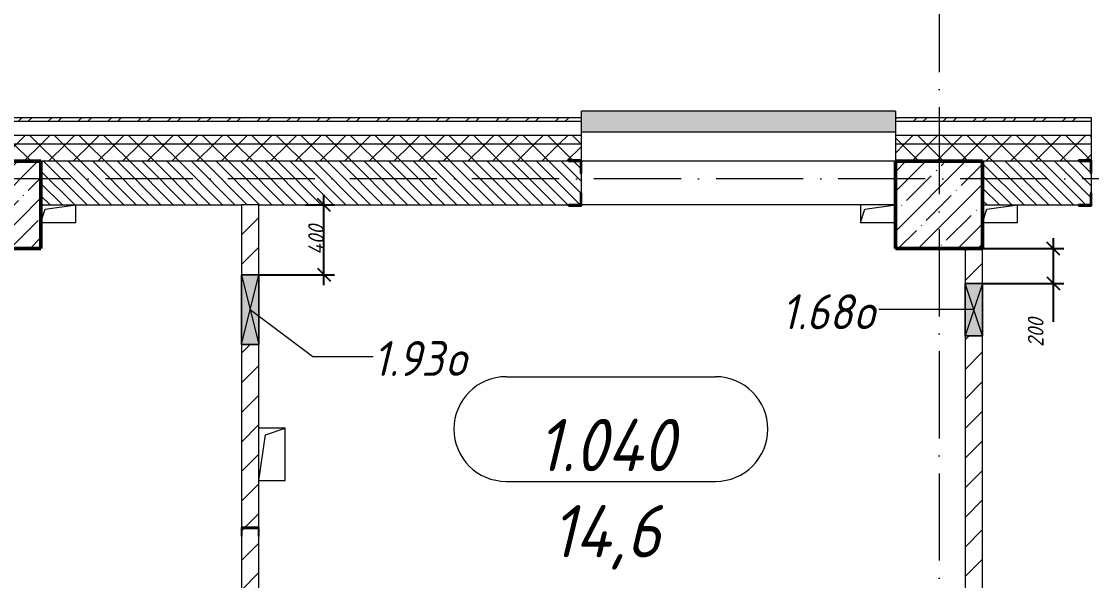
# Model space of a CAD drawing. Header units: millimetres. Extents: x -606178 to 312196, y -19338 to 632709.
# Drawn here: x -347943 to -341806, y 535071 to 538277 of the extents above; entities that cross this region are included whole.
import ezdxf

# ---------------------------------------------------------------- set-up
doc = ezdxf.new("R2010")
doc.units = ezdxf.units.MM
doc.linetypes.add('50_200_ШТРИХ_1Т_ш5_п1_п1_', pattern=[700, 500, -100, 0, -100])
for name, color, linetype, lineweight in [('A-____-____-DIMS', 7, 'Continuous', 9), ('A-DETL-GENF-OTLN', 7, 'Continuous', 9), ('A-GENM-____-MCUT', 7, 'Continuous', 25), ('A-GENM-____-OTLN', 7, 'Continuous', 9), ('A-GENM-____-OTLN-1', 7, 'Continuous', 25), ('A-GLAZ-____-IDEN', 7, 'Continuous', 9), ('A-GLAZ-____-OTLN', 7, 'Continuous', 9), ('A-WALL-____-MCUT', 7, 'Continuous', 13), ('A-WALL-____-MCUT-1', 7, 'Continuous', 9), ('A-WALL-____-OTLN', 7, 'Continuous', 9), ('A-WALL-____-PATT-1', 7, 'Continuous', 9), ('A-WALL-FNSH-MCUT-1', 7, 'Continuous', 9), ('S-COLS-____-MCUT', 7, 'Continuous', 50), ('S-COLS-____-OTLN', 7, 'Continuous', 9), ('S-GRID-____-OTLN-1', 7, '50_200_ШТРИХ_1Т_ш5_п1_п1_', 9)]:
    doc.layers.add(name, color=color, linetype=linetype, lineweight=lineweight)
doc.layers.add('A-AREA-IDEN-1', color=7, linetype='Continuous', lineweight=9, true_color=0x000000)
doc.layers.add('A-GLAZ-____-OTLN-1', color=7, linetype='Continuous', lineweight=9, true_color=0xc0c0c0)
doc.styles.add('ISOCPEUR_I', font='isocpeui.ttf', dxfattribs={"width": 0.9, "height": 2.5})
doc.styles.add('ISOCPEUR_I_11', font='isocpeui.ttf', dxfattribs={"width": 0.9, "height": 200})
doc.styles.add('ISOCPEUR_I_7', font='isocpeui.ttf', dxfattribs={"width": 0.9, "height": 90})
doc.dimstyles.new('ISO-1_8_0_9К_СРЕДНИЙ_Кладочные_1', dxfattribs={"dimscale": 304.8, "dimtxt": 89.638306, "dimasz": 0.246063, "dimexe": 0.19685, "dimexo": 0, "dimgap": 0, "dimtad": 1, "dimdec": 3, "dimrnd": 0.001, "dimdsep": 46, "dimtxsty": 'ISOCPEUR_I_7', "dimblk1": 'OBLIQUE', "dimblk2": 'OBLIQUE', "dimsah": 1, "dimcen": 0.09, "dimdle": 0.19685, "dimazin": 0, "dimtfac": 1, "dimtdec": 4, "dimtix": 1, "dimtmove": 0, "dimatfit": 3, "dimfxl": 1, "dimtvp": 1, "dimtolj": 1, "dimtzin": 0, "dimarcsym": 2})
doc.dimstyles.new('ISO-1_8_0_9К_СРЕДНИЙ_Кладочные_2', dxfattribs={"dimscale": 304.8, "dimtxt": 89.638306, "dimasz": 0.246063, "dimexe": 0.19685, "dimexo": 0, "dimgap": 0, "dimtad": 1, "dimdec": 3, "dimrnd": 0.001, "dimdsep": 46, "dimtxsty": 'ISOCPEUR_I_7', "dimblk1": 'OBLIQUE', "dimblk2": 'OBLIQUE', "dimsah": 1, "dimcen": 0.09, "dimdle": 0.19685, "dimazin": 0, "dimtfac": 1, "dimtdec": 4, "dimtix": 1, "dimtmove": 1, "dimatfit": 3, "dimfxl": 1, "dimtvp": 1, "dimtolj": 1, "dimtzin": 0, "dimarcsym": 2})
pattern_1 = [(45, (-425830.77, 451794.26), (-84.85281, 84.85281), [])]
pattern_2 = [(135, (-425830.77, 451794.26), (-35.35534, -35.35534), [])]
pattern_3 = [(45, (-425830.77, 451794.26), (-70.71068, 70.71068), []), (135, (-425830.77, 451794.26), (-70.71068, -70.71068), [])]

# ---------------------------------------------------------------- blocks, each defined once
blk = doc.blocks.new('BSC_Колонна _Прямоугольная - 500х500-V45-АР1_План отверстий 1 этажа в осях 1-64_Ю-ЯЯ')
at = {"layer": 'S-COLS-____-OTLN'}
h = blk.add_hatch(dxfattribs=at)
h.set_pattern_fill('FP_52', color=256, style=0, pattern_type=2)
h.set_pattern_definition([(45, (-83150, -85431.04), (-114.04925, 114.04925), []), (45, (-83035.95, -85431.04), (-114.04925, 114.04925), [201.613, -40.323, 3.353, -36.97])])
h.paths.add_polyline_path([(-250, -250), (250, -250), (250, 250), (-250, 250)], flags=0)
at = {"layer": 'S-COLS-____-MCUT'}
for p, q in [((250, 250), (-250, 250)), ((-250, 250), (-250, -250)), ((250, -250), (250, 250)), ((-250, -250), (250, -250))]:
    blk.add_line(p, q, dxfattribs=at)
blk = doc.blocks.new('BSC_Колонна _Прямоугольная - 500х500-V47-АР1_План отверстий 1 этажа в осях 1-64_Ю-ЯЯ')
at = {"layer": 'S-COLS-____-OTLN'}
h = blk.add_hatch(dxfattribs=at)
h.set_pattern_fill('FP_54', color=256, style=0, pattern_type=2)
h.set_pattern_definition([(45, (-77750, -85431.04), (-114.04925, 114.04925), []), (45, (-77635.95, -85431.04), (-114.04925, 114.04925), [201.613, -40.323, 3.353, -36.97])])
h.paths.add_polyline_path([(-250, -250), (250, -250), (250, 250), (-250, 250)], flags=0)
at = {"layer": 'S-COLS-____-MCUT'}
for p, q in [((250, 250), (-250, 250)), ((-250, 250), (-250, -250)), ((250, -250), (250, 250)), ((-250, -250), (250, -250))]:
    blk.add_line(p, q, dxfattribs=at)
blk = doc.blocks.new('Фахверк_СКБ_Уголок - 250_2700-27497298-АР1_План отверстий 1 этажа в осях 1-64_Ю-ЯЯ')
at = {"layer": 'A-GENM-____-MCUT'}
for p, q in [((200, 181), (125, 181)), ((125, 181), (125, 106)), ((131, 106), (131, 175)), ((131, 175), (200, 175)), ((200, 175), (200, 181)), ((125, 106), (131, 106)), ((131, -6), (125, -6)), ((125, -6), (125, -81)), ((131, -75), (131, -6)), ((125, -81), (200, -81)), ((200, -75), (131, -75)), ((200, -81), (200, -75))]:
    blk.add_line(p, q, dxfattribs=at)
blk = doc.blocks.new('154_Фахверк_СКБ_Швеллер - Тип_100_4010-27736299-АР1_План отверстий 1 этажа в осях 1-64_Ю-ЯЯ')
at = {"layer": 'A-GENM-____-MCUT'}
for p, q in [((175, 50), (125, 50)), ((125, 50), (125, -50)), ((128, 47), (175, 47)), ((128, -47), (128, 47)), ((175, 47), (175, 50)), ((125, -50), (175, -50)), ((175, -47), (128, -47)), ((175, -50), (175, -47))]:
    blk.add_line(p, q, dxfattribs=at)
blk = doc.blocks.new('AR_Отверстие прямоугольное _в плите_ - AR_Отверстие прямоугольное _в плите_-V187-АР1_План отверстий 1 этажа в осях 1-64_Ю-ЯЯ')
at = {"layer": 'A-GENM-____-OTLN'}
for p, q in [((75, 150), (-75, 150)), ((-37.5, 112.5), (75, 150)), ((75, -150), (75, 150)), ((-75, -150), (-37.5, 112.5)), ((-75, -150), (75, -150))]:
    blk.add_line(p, q, dxfattribs=at)
blk = doc.blocks.new('AR_Отверстие прямоугольное _в плите_ - AR_Отверстие прямоугольное _в плите_-V203-АР1_План отверстий 1 этажа в осях 1-64_Ю-ЯЯ')
at = {"layer": 'A-GENM-____-OTLN'}
for p, q in [((-100, -50), (-75, 25)), ((-75, 25), (100, 50)), ((100, -50), (100, 50)), ((-100, -50), (100, -50))]:
    blk.add_line(p, q, dxfattribs=at)
blk = doc.blocks.new('AR_Отверстие прямоугольное _в плите_ - AR_Отверстие прямоугольное _в плите_-V216-АР1_План отверстий 1 этажа в осях 1-64_Ю-ЯЯ')
at = {"layer": 'A-GENM-____-OTLN'}
for p, q in [((-100, -50), (-75, 25)), ((-75, 25), (100, 50)), ((100, -50), (100, 50)), ((-100, -50), (100, -50))]:
    blk.add_line(p, q, dxfattribs=at)
blk = doc.blocks.new('AR_Отверстие прямоугольное _в плите_ - AR_Отверстие прямоугольное _в плите_-30511731-АР1_План отверстий 1 этажа в осях 1-64_Ю-ЯЯ')
at = {"layer": 'A-GENM-____-OTLN'}
for p, q in [((-100, 50), (-100, -50)), ((-100, -50), (-75, 25)), ((-75, 25), (100, 50)), ((-100, -50), (100, -50))]:
    blk.add_line(p, q, dxfattribs=at)
blk = doc.blocks.new('Отлив_СКБ - Отлив витража_120_НВФ-31885689-АР1_План отверстий 1 этажа в осях 1-64_Ю-ЯЯ')
at = {"layer": 'A-GLAZ-____-OTLN-1'}
for points in [[(1800, 2), (1800, 120), (0, 120), (0, 2), (749.6, 2)], [(1800, 0), (1800, 2), (0, 2), (0, 0), (749.6, 0)]]:
    blk.add_hatch(color=256, dxfattribs=at).paths.add_polyline_path(points, flags=0)
at = {"layer": 'A-GLAZ-____-OTLN'}
for p, q in [((0, 83), (0, 120)), ((1800, 120), (0, 120)), ((1800, 120), (1800, 83)), ((0, 2), (1800, 2)), ((1800, 0), (0, 0))]:
    blk.add_line(p, q, dxfattribs=at)
blk = doc.blocks.new('AR_Отверстие прямоугольное _в стене__БезПР - AR_Отверстие прямоугольное _в стене__БезПР-36428025-АР1_План отверстий 1 этажа в осях 1-64_Ю-ЯЯ')
at = {"layer": 'A-GLAZ-____-OTLN'}
blk.add_hatch(color=256, dxfattribs=at).paths.add_polyline_path([(-200, -50), (200, -50), (200, 50), (-200, 50)], flags=0)
at = {"layer": 'A-DETL-GENF-OTLN'}
for p, q in [((-200, -50), (-200, 50)), ((-200, 50), (200, 50)), ((200, 50), (-200, -50)), ((-200, 50), (200, -50)), ((200, 50), (-200, 50)), ((-200, 50), (-200, -50)), ((200, 50), (200, -50)), ((200, -50), (200, 50)), ((200, -50), (-200, -50)), ((-200, -50), (200, -50))]:
    blk.add_line(p, q, dxfattribs=at)
at = {"layer": 'A-GLAZ-____-OTLN'}
blk.add_line((200, 50), (-200, 50), dxfattribs=at)
blk = doc.blocks.new('AR_Отверстие прямоугольное _в стене__БезПР - AR_Отверстие прямоугольное _в стене__БезПР-36429075-АР1_План отверстий 1 этажа в осях 1-64_Ю-ЯЯ')
at = {"layer": 'A-GLAZ-____-OTLN'}
blk.add_hatch(color=256, dxfattribs=at).paths.add_polyline_path([(150, 50), (-150, 50), (-150, -50), (150, -50)], flags=0)
at = {"layer": 'A-DETL-GENF-OTLN'}
for p, q in [((-150, -50), (-150, 50)), ((-150, 50), (150, 50)), ((150, 50), (-150, -50)), ((-150, 50), (150, -50)), ((150, 50), (-150, 50)), ((-150, 50), (-150, -50)), ((150, 50), (150, -50)), ((150, -50), (150, 50)), ((150, -50), (-150, -50)), ((-150, -50), (150, -50))]:
    blk.add_line(p, q, dxfattribs=at)
at = {"layer": 'A-GLAZ-____-OTLN'}
blk.add_line((150, 50), (-150, 50), dxfattribs=at)
blk = doc.blocks.new('_Oblique')
at = {"color": 0, "linetype": 'ByBlock', "lineweight": -2}
blk.add_line((-0.5, -0.5), (0.5, 0.5), dxfattribs=at)
blk = doc.blocks.new('*D4523')
at = {"layer": 'A-____-____-DIMS', "color": 0, "lineweight": -2, "transparency": 16777216}
for p, q in [((-346207.9, 536765.3), (-346207.9, 537285.3)), ((-346314, 537225.3), (-346147.9, 537225.3)), ((-346580.8, 536825.3), (-346147.9, 536825.3))]:
    blk.add_line(p, q, dxfattribs=at)
at = {"layer": 'Defpoints', "color": 0, "transparency": 16777216}
for p in [(-346314, 537225.3), (-346207.9, 537225.3), (-346580.8, 536825.3)]:
    blk.add_point(p, dxfattribs=at)
at = {"layer": 'A-____-____-DIMS', "color": 0, "lineweight": -2, "transparency": 16777216, "xscale": 75, "yscale": 75, "zscale": 75}
for p, rotation in [((-346207.9, 537225.3), 90), ((-346207.9, 536825.3), 270)]:
    blk.add_blockref('_Oblique', p, dxfattribs=dict(at, rotation=rotation))
at = {"layer": 'A-____-____-DIMS', "color": 0, "transparency": 16777216, "insert": (-346252.9, 537025.3), "char_height": 90, "width": 426.127, "attachment_point": 5, "rotation": 90, "style": 'ISOCPEUR_I_7'}
blk.add_mtext('\\A1;400', dxfattribs=at)
blk = doc.blocks.new('*D4520')
at = {"layer": 'A-____-____-DIMS', "color": 0, "lineweight": -2, "transparency": 16777216}
for p, q in [((-342025.4, 537035), (-342025.4, 536775)), ((-342430.8, 536975), (-341965.4, 536975)), ((-342430.8, 536775), (-341965.4, 536775)), ((-342025.4, 536775), (-342025.4, 536555.6))]:
    blk.add_line(p, q, dxfattribs=at)
at = {"layer": 'Defpoints', "color": 0, "transparency": 16777216}
for p in [(-342430.8, 536975), (-342430.8, 536775), (-342025.4, 536775)]:
    blk.add_point(p, dxfattribs=at)
at = {"layer": 'A-____-____-DIMS', "color": 0, "lineweight": -2, "transparency": 16777216, "xscale": 75, "yscale": 75, "zscale": 75}
for p, rotation in [((-342025.4, 536975), 90), ((-342025.4, 536775), 270)]:
    blk.add_blockref('_Oblique', p, dxfattribs=dict(at, rotation=rotation))
at = {"layer": 'A-____-____-DIMS', "color": 0, "transparency": 16777216, "insert": (-342171.5, 536410.8), "char_height": 90, "width": 409.578, "attachment_point": 1, "rotation": 90, "line_spacing_factor": 1.149209, "style": 'ISOCPEUR_I_7'}
blk.add_mtext('\\A1;200', dxfattribs=at)
blk = doc.blocks.new('AAR_СКБ_Марка_помещения_1_5 ммп - Номер _ Площадь-27962135-АИ_План этажа_Стены_1')
at = {"layer": 'A-AREA-IDEN-1'}
for p, q in [((-2.987, 3), (3.013, 3)), ((-2.987, 0), (3.013, 0))]:
    blk.add_line(p, q, dxfattribs=at)
for centre, start, end in [((-2.987, 1.5), 90, 270), ((3.013, 1.5), 270, 90)]:
    blk.add_arc(centre, 1.5, start, end, dxfattribs=at)

msp = doc.modelspace()

# ---------------------------------------------------------------- hatches: boundary and pattern name
at = {"layer": 'A-WALL-____-PATT-1'}
h = msp.add_hatch(dxfattribs=at)
h.set_pattern_fill('FP_3', color=256, style=0, pattern_type=2)
h.set_pattern_definition([(45, (-425830.77, 451794.26), (-85.53659, 85.53659), []), (45, (-425773.75, 451794.26), (-85.53659, 85.53659), [])])
h.paths.add_polyline_path([(-337471.1465, 537705.3011), (-336820.7712, 537705.3011), (-336820.7712, 537725.3011), (-340005.7712, 537725.3011), (-340005.7712, 537705.3011), (-338354.8969, 537705.3011)], flags=0)
h.paths.add_polyline_path([(-342930.7712, 537705.3011), (-341805.7712, 537705.3011), (-341805.7712, 537725.3011), (-342930.7712, 537725.3011)], flags=0)
h.paths.add_polyline_path([(-344730.7712, 537705.3011), (-344730.7712, 537725.3011), (-348780.7712, 537725.3011), (-348780.7712, 537705.3011), (-346308.6499, 537705.3011)], flags=0)
h.paths.add_polyline_path([(-350727.4016, 537705.3011), (-350580.7712, 537705.3011), (-350580.7712, 537725.3011), (-351095.7712, 537725.3011), (-351095.7712, 537705.3011)], flags=0)
h = msp.add_hatch(dxfattribs=at)
h.set_pattern_fill('FP_1', color=256, style=0, pattern_type=2)
h.set_pattern_definition(pattern_3)
h.paths.add_polyline_path([(-337471.1465, 537575.3011), (-336820.7712, 537575.3011), (-336820.7712, 537625.3011), (-340005.7712, 537625.3011), (-340005.7712, 537575.3011), (-338354.8969, 537575.3011)], flags=0)
h.paths.add_polyline_path([(-342930.7712, 537575.3011), (-341805.7712, 537575.3011), (-341805.7712, 537625.3011), (-342930.7712, 537625.3011)], flags=0)
h.paths.add_polyline_path([(-344730.7712, 537575.3011), (-344730.7712, 537625.3011), (-348780.7712, 537625.3011), (-348780.7712, 537575.3011), (-346308.6499, 537575.3011)], flags=0)
h.paths.add_polyline_path([(-351095.7712, 537575.3011), (-350580.7712, 537575.3011), (-350580.7712, 537625.3011), (-351095.7712, 537625.3011)], flags=0)
h = msp.add_hatch(dxfattribs=at)
h.set_pattern_fill('FP_1', color=256, style=0, pattern_type=2)
h.set_pattern_definition(pattern_3)
h.paths.add_polyline_path([(-336820.7712, 537475.3011), (-336820.7712, 537575.3011), (-340005.7712, 537575.3011), (-340005.7712, 537481.3011), (-339930.7712, 537481.3011), (-339930.7712, 537475.3011), (-337080.7712, 537475.3011)], flags=0)
h.paths.add_polyline_path([(-342430.7712, 537475.3011), (-341880.7712, 537475.3011), (-341880.7712, 537481.3011), (-341805.7712, 537481.3011), (-341805.7712, 537575.3011), (-342930.7712, 537575.3011), (-342930.7712, 537475.3011), (-342773.6485, 537475.3011)], flags=0)
h.paths.add_polyline_path([(-344805.7712, 537475.3011), (-344805.7712, 537481.3011), (-344730.7712, 537481.3011), (-344730.7712, 537575.3011), (-348780.7712, 537575.3011), (-348780.7712, 537481.3011), (-348705.7712, 537481.3011), (-348705.7712, 537475.3011), (-346308.6499, 537475.3011)], flags=0)
h.paths.add_polyline_path([(-350727.4016, 537475.3011), (-350580.7712, 537475.3011), (-350580.7712, 537575.3011), (-351095.7712, 537575.3011), (-351095.7712, 537475.3011), (-351080.7712, 537475.3011)], flags=0)
h = msp.add_hatch(dxfattribs=at)
h.set_pattern_fill('FP_6', color=256, style=0, pattern_type=2)
h.set_pattern_definition(pattern_2)
h.paths.add_polyline_path([(-346308.6499, 537225.3011), (-344736.7712, 537225.3011), (-344736.7712, 537294.3011), (-344730.7712, 537294.3011), (-344730.7712, 537406.3011), (-344736.7712, 537406.3011), (-344736.7712, 537475.3011), (-347830.7712, 537475.3011), (-347830.7712, 537225.3011), (-346580.7712, 537225.3011)], flags=0)
h = msp.add_hatch(dxfattribs=at)
h.set_pattern_fill('FP_6', color=256, style=0, pattern_type=2)
h.set_pattern_definition(pattern_2)
h.paths.add_polyline_path([(-339930.7712, 537225.3011), (-337080.7712, 537225.3011), (-337080.7712, 537475.3011), (-339999.7712, 537475.3011), (-339999.7712, 537406.3011), (-340005.7712, 537406.3011), (-340005.7712, 537294.3011), (-339999.7712, 537294.3011), (-339999.7712, 537225.3011)], flags=0)
h.paths.add_polyline_path([(-342430.7712, 537225.3011), (-341811.7712, 537225.3011), (-341811.7712, 537294.3011), (-341805.7712, 537294.3011), (-341805.7712, 537406.3011), (-341811.7712, 537406.3011), (-341811.7712, 537475.3011), (-342430.7712, 537475.3011), (-342430.7712, 537294.3011)], flags=0)
h = msp.add_hatch(dxfattribs=at)
h.set_pattern_fill('FP_4', color=256, style=0, pattern_type=2)
h.set_pattern_definition(pattern_1)
h.paths.add_polyline_path([(-346580.7712, 533575.3011), (-346580.7712, 535325.3011), (-346583.7712, 535325.3011), (-346583.7712, 535372.3011), (-346677.7712, 535372.3011), (-346677.7712, 535325.3011), (-346680.7712, 535325.3011), (-346680.7712, 533575.3011)], flags=0)
h.paths.add_polyline_path([(-346580.7712, 535375.3011), (-346580.7712, 536425.3011), (-346680.7712, 536425.3011), (-346680.7712, 535375.3011), (-346583.7712, 535375.3011)], flags=0)
h.paths.add_polyline_path([(-346680.7712, 536825.3011), (-346580.7712, 536825.3011), (-346580.7712, 537225.3011), (-346680.7712, 537225.3011)], flags=0)
h = msp.add_hatch(dxfattribs=at)
h.set_pattern_fill('FP_4', color=256, style=0, pattern_type=2)
h.set_pattern_definition(pattern_1)
h.paths.add_polyline_path([(-342530.7712, 533975.3011), (-342430.7712, 533975.3011), (-342430.7712, 536474.9536), (-342530.7712, 536474.9536), (-342530.7712, 534849.8788)], flags=0)
h.paths.add_polyline_path([(-342530.7712, 536774.9536), (-342430.7712, 536774.9536), (-342430.7712, 536974.9536), (-342530.7712, 536974.9536)], flags=0)

# ---------------------------------------------------------------- linework, layer by layer
at = {"layer": 'A-GLAZ-____-IDEN'}
for p, q in [((-346630.7712, 536625.3011), (-346271.9467, 536357.1138)), ((-342480.7712, 536624.9536), (-343024.9853, 536624.9536)), ((-346271.9467, 536357.1138), (-345925.1785, 536357.1138))]:
    msp.add_line(p, q, dxfattribs=at)
at = {"layer": 'A-WALL-____-MCUT'}
for p, q in [((-348780.7712, 537705.3011), (-344730.7712, 537705.3011)), ((-344730.7712, 537481.3011), (-344730.7712, 537705.3011)), ((-342930.7712, 537705.3011), (-341805.7712, 537705.3011)), ((-342930.7712, 537705.3011), (-342930.7712, 537475.3011)), ((-341805.7712, 537481.3011), (-341805.7712, 537705.3011)), ((-344730.7712, 537294.3011), (-344730.7712, 537406.3011)), ((-341805.7712, 537294.3011), (-341805.7712, 537406.3011)), ((-347830.7712, 537225.3011), (-346680.7712, 537225.3011)), ((-346580.7712, 537225.3011), (-346680.7712, 537225.3011)), ((-346580.7712, 537225.3011), (-344805.7712, 537225.3011)), ((-342430.7712, 537225.3011), (-341880.7712, 537225.3011))]:
    msp.add_line(p, q, dxfattribs=at)
at = {"layer": 'A-WALL-____-MCUT-1'}
for p, q in [((-348780.7712, 537625.3011), (-344730.7712, 537625.3011)), ((-342930.7712, 537625.3011), (-341805.7712, 537625.3011)), ((-348780.7712, 537575.3011), (-344730.7712, 537575.3011)), ((-342930.7712, 537575.3011), (-341805.7712, 537575.3011)), ((-344805.7712, 537475.3011), (-347830.7712, 537475.3011)), ((-341880.7712, 537475.3011), (-342430.7712, 537475.3011))]:
    msp.add_line(p, q, dxfattribs=at)
at = {"layer": 'A-WALL-____-OTLN'}
for p, q in [((-342930.7712, 537475.3011), (-344730.7712, 537475.3011)), ((-342930.7712, 537475.3011), (-342930.7712, 537475.3011)), ((-342930.7712, 537225.3011), (-344730.7712, 537225.3011))]:
    msp.add_line(p, q, dxfattribs=at)
at = {"layer": 'A-WALL-FNSH-MCUT-1'}
for p, q in [((-344730.7712, 537725.3011), (-348780.7712, 537725.3011)), ((-344730.7712, 537705.3011), (-344730.7712, 537725.3011)), ((-341805.7712, 537725.3011), (-342930.7712, 537725.3011)), ((-342930.7712, 537725.3011), (-342930.7712, 537705.3011)), ((-341805.7712, 537705.3011), (-341805.7712, 537725.3011)), ((-346680.7712, 537225.3011), (-346680.7712, 536825.3011)), ((-346580.7712, 536825.3011), (-346580.7712, 537225.3011)), ((-342530.7712, 536974.9536), (-342530.7712, 536774.9536)), ((-342430.7712, 536974.9536), (-342530.7712, 536974.9536)), ((-342430.7712, 536774.9536), (-342430.7712, 536974.9536)), ((-342530.7712, 536474.9536), (-342530.7712, 533975.3011)), ((-342430.7712, 533975.3011), (-342430.7712, 536474.9536)), ((-346680.7712, 536425.3011), (-346680.7712, 535375.3011)), ((-346580.7712, 535375.3011), (-346580.7712, 536425.3011)), ((-346680.7712, 535325.3011), (-346680.7712, 533575.3011)), ((-346580.7712, 533575.3011), (-346580.7712, 535325.3011))]:
    msp.add_line(p, q, dxfattribs=at)
at = {"layer": 'S-GRID-____-OTLN-1'}
for p, q in [((-342680.7712, 542687.1106), (-342680.7712, 491375.8881)), ((-321756.3646, 537375.3011), (-430499.5414, 537375.3011))]:
    msp.add_line(p, q, dxfattribs=at)

# ---------------------------------------------------------------- block references
at = {"layer": 'A-AREA-IDEN-1', "xscale": 199.9999999999999, "yscale": 199.9999999999999, "zscale": 199.9999999999999}
msp.add_blockref('AAR_СКБ_Марка_помещения_1_5 ммп - Номер _ Площадь-27962135-АИ_План этажа_Стены_1', (-344565.1563, 535640.2498), dxfattribs=at)
at = {"layer": 'A-GENM-____-OTLN'}
for name, p in [('AR_Отверстие прямоугольное _в плите_ - AR_Отверстие прямоугольное _в плите_-V216-АР1_План отверстий 1 этажа в осях 1-64_Ю-ЯЯ', (-347730.7712, 537175.3011)), ('AR_Отверстие прямоугольное _в плите_ - AR_Отверстие прямоугольное _в плите_-30511731-АР1_План отверстий 1 этажа в осях 1-64_Ю-ЯЯ', (-343030.7712, 537175.3011)), ('AR_Отверстие прямоугольное _в плите_ - AR_Отверстие прямоугольное _в плите_-V203-АР1_План отверстий 1 этажа в осях 1-64_Ю-ЯЯ', (-342330.7712, 537175.3011)), ('AR_Отверстие прямоугольное _в плите_ - AR_Отверстие прямоугольное _в плите_-V187-АР1_План отверстий 1 этажа в осях 1-64_Ю-ЯЯ', (-346505.7712, 535795.3011))]:
    msp.add_blockref(name, p, dxfattribs=at)
at = {"layer": 'A-GENM-____-OTLN-1'}
for name, p, rotation in [('Фахверк_СКБ_Уголок - 250_2700-27497298-АР1_План отверстий 1 этажа в осях 1-64_Ю-ЯЯ', (-344605.7712, 537400.3011), 180), ('Фахверк_СКБ_Уголок - 250_2700-27497298-АР1_План отверстий 1 этажа в осях 1-64_Ю-ЯЯ', (-341680.7712, 537400.3011), 180), ('154_Фахверк_СКБ_Швеллер - Тип_100_4010-27736299-АР1_План отверстий 1 этажа в осях 1-64_Ю-ЯЯ', (-346630.7712, 535500.3011), 270)]:
    msp.add_blockref(name, p, dxfattribs=dict(at, rotation=rotation))
at = {"layer": 'A-GLAZ-____-OTLN'}
msp.add_blockref('Отлив_СКБ - Отлив витража_120_НВФ-31885689-АР1_План отверстий 1 этажа в осях 1-64_Ю-ЯЯ', (-344730.7712, 537642.3011), dxfattribs=at)
for name, p, rotation in [('AR_Отверстие прямоугольное _в стене__БезПР - AR_Отверстие прямоугольное _в стене__БезПР-36428025-АР1_План отверстий 1 этажа в осях 1-64_Ю-ЯЯ', (-346630.7712, 536625.3011), 90), ('AR_Отверстие прямоугольное _в стене__БезПР - AR_Отверстие прямоугольное _в стене__БезПР-36429075-АР1_План отверстий 1 этажа в осях 1-64_Ю-ЯЯ', (-342480.7712, 536624.9536), 269.9999999999999)]:
    msp.add_blockref(name, p, dxfattribs=dict(at, rotation=rotation))
at = {"layer": 'S-COLS-____-OTLN'}
for name, p in [('BSC_Колонна _Прямоугольная - 500х500-V47-АР1_План отверстий 1 этажа в осях 1-64_Ю-ЯЯ', (-348080.7712, 537225.3011)), ('BSC_Колонна _Прямоугольная - 500х500-V45-АР1_План отверстий 1 этажа в осях 1-64_Ю-ЯЯ', (-342680.7712, 537225.3011))]:
    msp.add_blockref(name, p, dxfattribs=at)

# ---------------------------------------------------------------- texts
at = {"layer": 'A-AREA-IDEN-1', "char_height": 300, "attachment_point": 8, "line_spacing_factor": 1.139951, "style": 'ISOCPEUR_I'}
for s, insert, width in [('\\pxqc,t8.46667,16.93333,25.4,33.86667,42.33333,50.8,59.26667,67.73333,76.2,84.66667,93.13333,101.6,110.06667,118.53333,127,135.46667,143.93333,152.4,160.86667,169.33333,177.8,186.26667,194.73333,203.2,211.66667,220.13333,228.6,237.06667,245.53333,254,262.46667,270.93333;{1.040}', (-344590.5854, 535698.5797), 940), ('\\pxqc,t8.46667,16.93333,25.4,33.86667,42.33333,50.8,59.26667,67.73333,76.2,84.66667,93.13333,101.6,110.06667,118.53333,127,135.46667,143.93333,152.4,160.86667,169.33333,177.8,186.26667,194.73333,203.2,211.66667,220.13333,228.6,237.06667,245.53333,254,262.46667,270.93333;{14,6}', (-344590.5854, 535134.6317), 742)]:
    msp.add_mtext(s, dxfattribs=dict(at, insert=insert, width=width))
at = {"layer": 'A-GLAZ-____-IDEN', "char_height": 200, "attachment_point": 1, "style": 'ISOCPEUR_I_11'}
for s, insert, width in [('1.68', (-343584.437, 536712.5682), 505.063125), ('\\fISOCPEUR|b0|i1|c204|p34|;\\W.9;о', (-343167.7182, 536712.5682), 158.734125), ('1.93', (-345925.1785, 536444.7284), 505.063125), ('\\fISOCPEUR|b0|i1|c204|p34|;\\W.9;о', (-345508.4597, 536444.7284), 158.734125)]:
    msp.add_mtext(s, dxfattribs=dict(at, insert=insert, width=width))

# ---------------------------------------------------------------- dimensions: what is measured, and where the dimension line sits
at = {"layer": 'A-____-____-DIMS'}
dim = msp.add_linear_dim(base=(-346207.8847, 537225.3011), p1=(-346580.7712, 536825.3011), p2=(-346313.9507, 537225.3011), angle=90, dimstyle='ISO-1_8_0_9К_СРЕДНИЙ_Кладочные_2', override={"dimpost": '<>', "dimfxl": 480.825498}, dxfattribs=at)
dim.commit()
dim.dimension.update_dxf_attribs({"geometry": '*D4523', "text_midpoint": (-346252.8847, 537025.3011)})
dim = msp.add_linear_dim(base=(-342025.4377, 536774.9536), p1=(-342430.7712, 536974.9536), p2=(-342430.7712, 536774.9536), angle=90, dimstyle='ISO-1_8_0_9К_СРЕДНИЙ_Кладочные_1', override={"dimpost": '<>', "dimfxl": 200}, dxfattribs=at)
dim.commit()
dim.dimension.update_dxf_attribs({"geometry": '*D4520', "text_midpoint": (-342111.4695, 536555.5653), "dimtype": 160, "text_rotation": 90})

doc.saveas('drawing.dxf')
